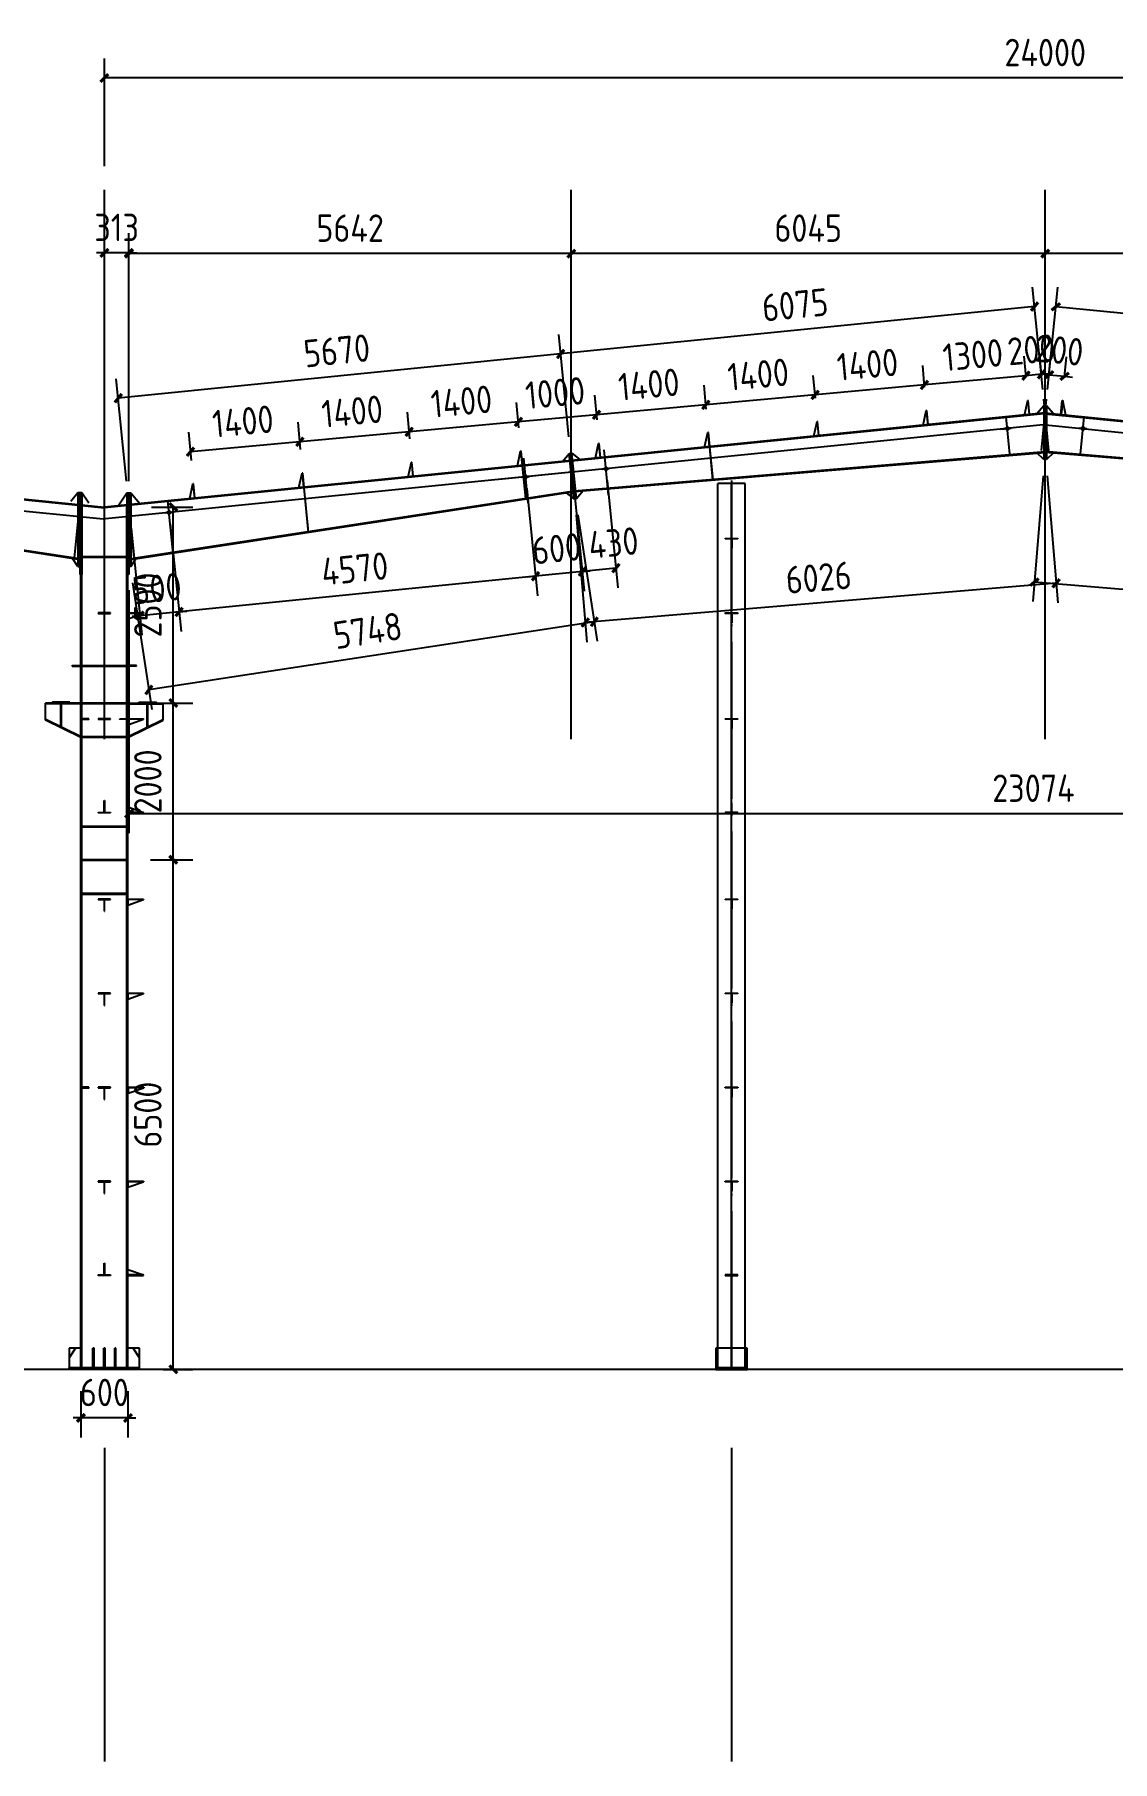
# Model space of a CAD drawing. Extents: x -41778 to 305453, y -85562 to 95360.
# Drawn here: x 279562 to 293311, y 54685 to 76711 of the extents above; entities that cross this region are included whole.
import ezdxf

# ---------------------------------------------------------------- set-up
doc = ezdxf.new("R2010")
doc.units = 0
doc.header["$LTSCALE"] = 1000
doc.header["$MEASUREMENT"] = 0
doc.linetypes.add('DOTE', pattern=[2.42, 2, -0.2, 0.02, -0.2])
doc.layers.add('AXIS', color=3, linetype='Continuous')
doc.layers.add('DOTE', color=1, linetype='Continuous')
doc.styles.get("Standard").update_dxf_attribs({"font": 'gbenor.shx', "bigfont": 'gbcbig.shx'})
doc.dimstyles.get("Standard").update_dxf_attribs({"dimscale": 100, "dimtxt": 3.5, "dimasz": 1, "dimexe": 2.5, "dimexo": 3, "dimgap": 1.5, "dimtad": 1, "dimdec": 0, "dimzin": 0, "dimdsep": 46, "dimtxsty": 'Standard', "dimblk": 'ARCHTICK', "dimcen": 0.09, "dimadec": 0, "dimazin": 0, "dimtfac": 1, "dimtdec": 0, "dimtix": 1, "dimtmove": 2, "dimatfit": 3, "dimfxl": 1, "dimtolj": 1, "dimtzin": 0, "dimarcsym": 0})

# ---------------------------------------------------------------- blocks, each defined once
blk = doc.blocks.new('_ArchTick')
at = {"color": 0, "linetype": 'ByBlock', "const_width": 0.4}
blk.add_lwpolyline([(-0.5, -0.5), (0.5, 0.5)], dxfattribs=at)
blk = doc.blocks.new('*D946')
at = {"color": 0, "lineweight": -2}
for p, q in [((281041, 66185), (281582, 66185)), ((281332, 59685), (281332, 66185)), ((281203, 59685), (281582, 59685))]:
    blk.add_line(p, q, dxfattribs=at)
at = {"layer": 'Defpoints', "color": 0}
for p in [(280741, 66185), (281332, 66185), (280903, 59685)]:
    blk.add_point(p, dxfattribs=at)
at = {"color": 0, "lineweight": -2, "xscale": 100, "yscale": 100, "zscale": 100}
for p, rotation in [((281332, 66185), 90), ((281332, 59685), 270)]:
    blk.add_blockref('_ArchTick', p, dxfattribs=dict(at, rotation=rotation))
at = {"color": 0, "insert": (281007, 62935), "char_height": 350, "attachment_point": 5, "rotation": 90}
blk.add_mtext('\\A1;6500', dxfattribs=at)
blk = doc.blocks.new('*D947')
at = {"color": 0, "lineweight": -2}
for p, q in [((281041, 68185), (281582, 68185)), ((281332, 66185), (281332, 68185)), ((281041, 66185), (281582, 66185))]:
    blk.add_line(p, q, dxfattribs=at)
at = {"layer": 'Defpoints', "color": 0}
for p in [(280741, 68185), (281332, 68185), (280741, 66185)]:
    blk.add_point(p, dxfattribs=at)
at = {"color": 0, "lineweight": -2, "xscale": 100, "yscale": 100, "zscale": 100}
for p, rotation in [((281332, 68185), 90), ((281332, 66185), 270)]:
    blk.add_blockref('_ArchTick', p, dxfattribs=dict(at, rotation=rotation))
at = {"color": 0, "insert": (281007, 67185), "char_height": 350, "attachment_point": 5, "rotation": 90}
blk.add_mtext('\\A1;2000', dxfattribs=at)
blk = doc.blocks.new('*D948')
at = {"color": 0, "lineweight": -2}
for p, q in [((281053, 70685), (281582, 70685)), ((281332, 68185), (281332, 70685)), ((281041, 68185), (281582, 68185))]:
    blk.add_line(p, q, dxfattribs=at)
at = {"layer": 'Defpoints', "color": 0}
for p in [(280753, 70685), (281332, 70685), (280741, 68185)]:
    blk.add_point(p, dxfattribs=at)
at = {"color": 0, "lineweight": -2, "xscale": 100, "yscale": 100, "zscale": 100}
for p, rotation in [((281332, 70685), 90), ((281332, 68185), 270)]:
    blk.add_blockref('_ArchTick', p, dxfattribs=dict(at, rotation=rotation))
at = {"color": 0, "insert": (281007, 69435), "char_height": 350, "attachment_point": 5, "rotation": 90}
blk.add_mtext('\\A1;2500', dxfattribs=at)
blk = doc.blocks.new('*D925')
at = {"color": 0, "lineweight": -2}
for p, q in [((292453, 73666), (292453, 74167)), ((298498, 73666), (298498, 74167)), ((298498, 73917), (292453, 73917))]:
    blk.add_line(p, q, dxfattribs=at)
at = {"layer": 'Defpoints', "color": 0}
for p in [(292453, 73917), (292453, 73366), (298498, 73366)]:
    blk.add_point(p, dxfattribs=at)
at = {"color": 0, "lineweight": -2, "xscale": 100, "yscale": 100, "zscale": 100, "rotation": 180}
blk.add_blockref('_ArchTick', (292453, 73917), dxfattribs=at)
at = {"color": 0, "lineweight": -2, "xscale": 100, "yscale": 100, "zscale": 100}
blk.add_blockref('_ArchTick', (298498, 73917), dxfattribs=at)
at = {"color": 0, "insert": (295475, 74242), "char_height": 350, "attachment_point": 5}
blk.add_mtext('\\A1;6045', dxfattribs=at)
blk = doc.blocks.new('*D926')
at = {"color": 0, "lineweight": -2}
for p, q in [((286408, 73610), (286408, 74167)), ((292453, 73666), (292453, 74167)), ((292453, 73917), (286408, 73917))]:
    blk.add_line(p, q, dxfattribs=at)
at = {"layer": 'Defpoints', "color": 0}
for p in [(286408, 73917), (292453, 73366), (286408, 73310)]:
    blk.add_point(p, dxfattribs=at)
at = {"color": 0, "lineweight": -2, "xscale": 100, "yscale": 100, "zscale": 100, "rotation": 180}
blk.add_blockref('_ArchTick', (286408, 73917), dxfattribs=at)
at = {"color": 0, "lineweight": -2, "xscale": 100, "yscale": 100, "zscale": 100}
blk.add_blockref('_ArchTick', (292453, 73917), dxfattribs=at)
at = {"color": 0, "insert": (289430, 74242), "char_height": 350, "attachment_point": 5}
blk.add_mtext('\\A1;6045', dxfattribs=at)
blk = doc.blocks.new('*D928')
at = {"color": 0, "lineweight": -2}
for p, q in [((280766, 71016), (280766, 74167)), ((286408, 73610), (286408, 74167)), ((286408, 73917), (280766, 73917))]:
    blk.add_line(p, q, dxfattribs=at)
at = {"layer": 'Defpoints', "color": 0}
for p in [(280766, 73917), (286408, 73310), (280766, 70716)]:
    blk.add_point(p, dxfattribs=at)
at = {"color": 0, "lineweight": -2, "xscale": 100, "yscale": 100, "zscale": 100, "rotation": 180}
blk.add_blockref('_ArchTick', (280766, 73917), dxfattribs=at)
at = {"color": 0, "lineweight": -2, "xscale": 100, "yscale": 100, "zscale": 100}
blk.add_blockref('_ArchTick', (286408, 73917), dxfattribs=at)
at = {"color": 0, "insert": (283587, 74242), "char_height": 350, "attachment_point": 5}
blk.add_mtext('\\A1;5642', dxfattribs=at)
blk = doc.blocks.new('*D950')
at = {"color": 0, "lineweight": -2}
for p, q in [((292500, 72360), (292526, 72621)), ((292699, 72340), (292725, 72601)), ((292502, 72372), (292402, 72382)), ((292502, 72372), (292700, 72352)), ((292700, 72352), (292800, 72342))]:
    blk.add_line(p, q, dxfattribs=at)
at = {"layer": 'Defpoints', "color": 0}
for p in [(292700, 72352), (292470, 72062), (292669, 72042)]:
    blk.add_point(p, dxfattribs=at)
at = {"color": 0, "lineweight": -2, "xscale": 100, "yscale": 100, "zscale": 100}
for p, rotation in [((292502, 72372), 354.2894068624979), ((292700, 72352), 174.2894068624979)]:
    blk.add_blockref('_ArchTick', p, dxfattribs=dict(at, rotation=rotation))
at = {"color": 0, "insert": (292633, 72686), "char_height": 350, "attachment_point": 5, "rotation": 354.2894}
blk.add_mtext('\\A1;200', dxfattribs=at)
blk = doc.blocks.new('*D959')
at = {"color": 0, "lineweight": -2}
for p, q in [((292208, 72343), (292184, 72609)), ((292407, 72361), (292383, 72627)), ((292207, 72360), (292107, 72350)), ((292406, 72378), (292207, 72360)), ((292406, 72378), (292506, 72387))]:
    blk.add_line(p, q, dxfattribs=at)
at = {"layer": 'Defpoints', "color": 0}
for p in [(292207, 72360), (292236, 72044), (292435, 72062)]:
    blk.add_point(p, dxfattribs=at)
at = {"color": 0, "lineweight": -2, "xscale": 100, "yscale": 100, "zscale": 100}
for p, rotation in [((292207, 72360), 5.197044094543844), ((292406, 72378), 185.1970440945439)]:
    blk.add_blockref('_ArchTick', p, dxfattribs=dict(at, rotation=rotation))
at = {"color": 0, "insert": (292277, 72692), "char_height": 350, "attachment_point": 5, "rotation": 5.197}
blk.add_mtext('\\A1;200', dxfattribs=at)
blk = doc.blocks.new('*D960')
at = {"color": 0, "lineweight": -2}
for p, q in [((290915, 72213), (290890, 72491)), ((292208, 72343), (292184, 72609)), ((292207, 72360), (290912, 72242))]:
    blk.add_line(p, q, dxfattribs=at)
at = {"layer": 'Defpoints', "color": 0}
for p in [(290912, 72242), (292236, 72044), (290942, 71914)]:
    blk.add_point(p, dxfattribs=at)
at = {"color": 0, "lineweight": -2, "xscale": 100, "yscale": 100, "zscale": 100}
for p, rotation in [((290912, 72242), 185.1970440944569), ((292207, 72360), 5.1970440944568)]:
    blk.add_blockref('_ArchTick', p, dxfattribs=dict(at, rotation=rotation))
at = {"color": 0, "insert": (291530, 72624), "char_height": 350, "attachment_point": 5, "rotation": 5.197}
blk.add_mtext('\\A1;1300', dxfattribs=at)
blk = doc.blocks.new('*D961')
at = {"color": 0, "lineweight": -2}
for p, q in [((290915, 72213), (290890, 72491)), ((289522, 72074), (289495, 72364)), ((290912, 72242), (289518, 72115))]:
    blk.add_line(p, q, dxfattribs=at)
at = {"layer": 'Defpoints', "color": 0}
for p in [(289518, 72115), (290942, 71914), (289549, 71775)]:
    blk.add_point(p, dxfattribs=at)
at = {"color": 0, "lineweight": -2, "xscale": 100, "yscale": 100, "zscale": 100}
for p, rotation in [((290912, 72242), 5.1970440944568), ((289518, 72115), 185.1970440944569)]:
    blk.add_blockref('_ArchTick', p, dxfattribs=dict(at, rotation=rotation))
at = {"color": 0, "insert": (290186, 72502), "char_height": 350, "attachment_point": 5, "rotation": 5.197}
blk.add_mtext('\\A1;1400', dxfattribs=at)
blk = doc.blocks.new('*D962')
at = {"color": 0, "lineweight": -2}
for p, q in [((289522, 72074), (289495, 72364)), ((288129, 71935), (288101, 72237)), ((289518, 72115), (288124, 71988))]:
    blk.add_line(p, q, dxfattribs=at)
at = {"layer": 'Defpoints', "color": 0}
for p in [(288124, 71988), (288156, 71636), (289549, 71775)]:
    blk.add_point(p, dxfattribs=at)
at = {"color": 0, "lineweight": -2, "xscale": 100, "yscale": 100, "zscale": 100}
for p, rotation in [((288124, 71988), 185.1970440944569), ((289518, 72115), 5.1970440944568)]:
    blk.add_blockref('_ArchTick', p, dxfattribs=dict(at, rotation=rotation))
at = {"color": 0, "insert": (288792, 72375), "char_height": 350, "attachment_point": 5, "rotation": 5.197}
blk.add_mtext('\\A1;1400', dxfattribs=at)
blk = doc.blocks.new('*D963')
at = {"color": 0, "lineweight": -2}
for p, q in [((286736, 71795), (286707, 72110)), ((288129, 71935), (288101, 72237)), ((288124, 71988), (286730, 71861))]:
    blk.add_line(p, q, dxfattribs=at)
at = {"layer": 'Defpoints', "color": 0}
for p in [(286730, 71861), (288156, 71636), (286763, 71496)]:
    blk.add_point(p, dxfattribs=at)
at = {"color": 0, "lineweight": -2, "xscale": 100, "yscale": 100, "zscale": 100}
for p, rotation in [((288124, 71988), 5.1970440944568), ((286730, 71861), 185.1970440944569)]:
    blk.add_blockref('_ArchTick', p, dxfattribs=dict(at, rotation=rotation))
at = {"color": 0, "insert": (287397, 72248), "char_height": 350, "attachment_point": 5, "rotation": 5.197}
blk.add_mtext('\\A1;1400', dxfattribs=at)
blk = doc.blocks.new('*D964')
at = {"color": 0, "lineweight": -2}
for p, q in [((286736, 71795), (286707, 72110)), ((285741, 71696), (285711, 72020)), ((286730, 71861), (285734, 71771))]:
    blk.add_line(p, q, dxfattribs=at)
at = {"layer": 'Defpoints', "color": 0}
for p in [(285734, 71771), (285768, 71397), (286763, 71496)]:
    blk.add_point(p, dxfattribs=at)
at = {"color": 0, "lineweight": -2, "xscale": 100, "yscale": 100, "zscale": 100}
for p, rotation in [((285734, 71771), 185.1970440944569), ((286730, 71861), 5.1970440944568)]:
    blk.add_blockref('_ArchTick', p, dxfattribs=dict(at, rotation=rotation))
at = {"color": 0, "insert": (286202, 72140), "char_height": 350, "attachment_point": 5, "rotation": 5.197}
blk.add_mtext('\\A1;1000', dxfattribs=at)
blk = doc.blocks.new('*D965')
at = {"color": 0, "lineweight": -2}
for p, q in [((284348, 71556), (284317, 71893)), ((285741, 71696), (285711, 72020)), ((285734, 71771), (284340, 71644))]:
    blk.add_line(p, q, dxfattribs=at)
at = {"layer": 'Defpoints', "color": 0}
for p in [(284340, 71644), (285768, 71397), (284375, 71258)]:
    blk.add_point(p, dxfattribs=at)
at = {"color": 0, "lineweight": -2, "xscale": 100, "yscale": 100, "zscale": 100}
for p, rotation in [((285734, 71771), 5.1970440944568), ((284340, 71644), 185.1970440944569)]:
    blk.add_blockref('_ArchTick', p, dxfattribs=dict(at, rotation=rotation))
at = {"color": 0, "insert": (285007, 72031), "char_height": 350, "attachment_point": 5, "rotation": 5.197}
blk.add_mtext('\\A1;1400', dxfattribs=at)
blk = doc.blocks.new('*D966')
at = {"color": 0, "lineweight": -2}
for p, q in [((284348, 71556), (284317, 71893)), ((282955, 71417), (282923, 71766)), ((284340, 71644), (282946, 71517))]:
    blk.add_line(p, q, dxfattribs=at)
at = {"layer": 'Defpoints', "color": 0}
for p in [(282946, 71517), (284375, 71258), (282982, 71118)]:
    blk.add_point(p, dxfattribs=at)
at = {"color": 0, "lineweight": -2, "xscale": 100, "yscale": 100, "zscale": 100}
for p, rotation in [((282946, 71517), 185.1970440944569), ((284340, 71644), 5.1970440944568)]:
    blk.add_blockref('_ArchTick', p, dxfattribs=dict(at, rotation=rotation))
at = {"color": 0, "insert": (283613, 71904), "char_height": 350, "attachment_point": 5, "rotation": 5.197}
blk.add_mtext('\\A1;1400', dxfattribs=at)
blk = doc.blocks.new('*D967')
at = {"color": 0, "lineweight": -2}
for p, q in [((281562, 71278), (281529, 71639)), ((282955, 71417), (282923, 71766)), ((282946, 71517), (281551, 71390))]:
    blk.add_line(p, q, dxfattribs=at)
at = {"layer": 'Defpoints', "color": 0}
for p in [(281551, 71390), (281589, 70979), (282982, 71118)]:
    blk.add_point(p, dxfattribs=at)
at = {"color": 0, "lineweight": -2, "xscale": 100, "yscale": 100, "zscale": 100}
for p, rotation in [((282946, 71517), 5.1970440944568), ((281551, 71390), 185.1970440944569)]:
    blk.add_blockref('_ArchTick', p, dxfattribs=dict(at, rotation=rotation))
at = {"color": 0, "insert": (282219, 71777), "char_height": 350, "attachment_point": 5, "rotation": 5.197}
blk.add_mtext('\\A1;1400', dxfattribs=at)
blk = doc.blocks.new('*D986')
at = {"color": 0, "lineweight": -2}
for p, q in [((280453, 71165), (280453, 74176)), ((280766, 71165), (280766, 74176)), ((280453, 73926), (280353, 73926)), ((280766, 73926), (280453, 73926)), ((280766, 73926), (280866, 73926))]:
    blk.add_line(p, q, dxfattribs=at)
at = {"layer": 'Defpoints', "color": 0}
for p in [(280453, 73926), (280453, 70865), (280766, 70865)]:
    blk.add_point(p, dxfattribs=at)
at = {"color": 0, "lineweight": -2, "xscale": 100, "yscale": 100, "zscale": 100}
blk.add_blockref('_ArchTick', (280453, 73926), dxfattribs=at)
at = {"color": 0, "lineweight": -2, "xscale": 100, "yscale": 100, "zscale": 100, "rotation": 180}
blk.add_blockref('_ArchTick', (280766, 73926), dxfattribs=at)
at = {"color": 0, "insert": (280609, 74251), "char_height": 350, "attachment_point": 5}
blk.add_mtext('\\A1;313', dxfattribs=at)
blk = doc.blocks.new('*D987')
at = {"color": 0, "lineweight": -2}
for p, q in [((280766, 69625), (280766, 66523)), ((303840, 69625), (303840, 66523)), ((303840, 66773), (280766, 66773))]:
    blk.add_line(p, q, dxfattribs=at)
at = {"layer": 'Defpoints', "color": 0}
for p in [(280766, 69925), (303840, 69925), (280766, 66773)]:
    blk.add_point(p, dxfattribs=at)
at = {"color": 0, "lineweight": -2, "xscale": 100, "yscale": 100, "zscale": 100, "rotation": 180}
blk.add_blockref('_ArchTick', (280766, 66773), dxfattribs=at)
at = {"color": 0, "lineweight": -2, "xscale": 100, "yscale": 100, "zscale": 100}
blk.add_blockref('_ArchTick', (303840, 66773), dxfattribs=at)
at = {"color": 0, "insert": (292303, 67098), "char_height": 350, "attachment_point": 5}
blk.add_mtext('\\A1;23074', dxfattribs=at)
blk = doc.blocks.new('*D990')
at = {"color": 0, "lineweight": -2}
for p, q in [((292482, 72183), (292613, 73488)), ((298633, 72634), (292588, 73239)), ((298527, 71579), (298658, 72883))]:
    blk.add_line(p, q, dxfattribs=at)
at = {"layer": 'Defpoints', "color": 0}
for p in [(292588, 73239), (292453, 71885), (298498, 71280)]:
    blk.add_point(p, dxfattribs=at)
at = {"color": 0, "lineweight": -2, "xscale": 100, "yscale": 100, "zscale": 100}
for p, rotation in [((292588, 73239), 174.2894068624965), ((298633, 72634), 354.2894068624965)]:
    blk.add_blockref('_ArchTick', p, dxfattribs=dict(at, rotation=rotation))
at = {"color": 0, "insert": (295643, 73260), "char_height": 350, "attachment_point": 5, "rotation": 354.2894}
blk.add_mtext('\\A1;6075', dxfattribs=at)
blk = doc.blocks.new('*D991')
at = {"color": 0, "lineweight": -2}
for p, q in [((292428, 71083), (292294, 69479)), ((298433, 70583), (298299, 68979)), ((298320, 69228), (292315, 69728))]:
    blk.add_line(p, q, dxfattribs=at)
at = {"layer": 'Defpoints', "color": 0}
for p in [(292453, 71382), (298458, 70882), (292315, 69728)]:
    blk.add_point(p, dxfattribs=at)
at = {"color": 0, "lineweight": -2, "xscale": 100, "yscale": 100, "zscale": 100}
for p, rotation in [((292315, 69728), 175.240263209523), ((298320, 69228), 355.240263209523)]:
    blk.add_blockref('_ArchTick', p, dxfattribs=dict(at, rotation=rotation))
at = {"color": 0, "insert": (295344, 69802), "char_height": 350, "attachment_point": 5, "rotation": 355.2403}
blk.add_mtext('\\A1;6026', dxfattribs=at)
blk = doc.blocks.new('*D992')
at = {"color": 0, "lineweight": -2}
for p, q in [((292423, 72183), (292292, 73491)), ((292317, 73242), (286272, 72637)), ((286378, 71579), (286247, 72886))]:
    blk.add_line(p, q, dxfattribs=at)
at = {"layer": 'Defpoints', "color": 0}
for p in [(286272, 72637), (292452, 71885), (286408, 71280)]:
    blk.add_point(p, dxfattribs=at)
at = {"color": 0, "lineweight": -2, "xscale": 100, "yscale": 100, "zscale": 100}
for p, rotation in [((292317, 73242), 5.710593137499593), ((286272, 72637), 185.7105931374996)]:
    blk.add_blockref('_ArchTick', p, dxfattribs=dict(at, rotation=rotation))
at = {"color": 0, "insert": (289262, 73263), "char_height": 350, "attachment_point": 5, "rotation": 5.7106}
blk.add_mtext('\\A1;6075', dxfattribs=at)
blk = doc.blocks.new('*D993')
at = {"color": 0, "lineweight": -2}
for p, q in [((286378, 71579), (286247, 72886)), ((286272, 72637), (280630, 72073)), ((280736, 71014), (280605, 72322))]:
    blk.add_line(p, q, dxfattribs=at)
at = {"layer": 'Defpoints', "color": 0}
for p in [(280630, 72073), (286408, 71280), (280766, 70716)]:
    blk.add_point(p, dxfattribs=at)
at = {"color": 0, "lineweight": -2, "xscale": 100, "yscale": 100, "zscale": 100}
for p, rotation in [((286272, 72637), 5.710593137507107), ((280630, 72073), 185.7105931375071)]:
    blk.add_blockref('_ArchTick', p, dxfattribs=dict(at, rotation=rotation))
at = {"color": 0, "insert": (283418, 72679), "char_height": 350, "attachment_point": 5, "rotation": 5.7106}
blk.add_mtext('\\A1;5670', dxfattribs=at)
blk = doc.blocks.new('*D929')
at = {"color": 0, "lineweight": -2}
for p, q in [((292477, 71083), (292612, 69462)), ((286472, 70583), (286607, 68962)), ((292592, 69712), (286586, 69212))]:
    blk.add_line(p, q, dxfattribs=at)
at = {"layer": 'Defpoints', "color": 0}
for p in [(292453, 71382), (286447, 70882), (286586, 69212)]:
    blk.add_point(p, dxfattribs=at)
at = {"color": 0, "lineweight": -2, "xscale": 100, "yscale": 100, "zscale": 100}
for p, rotation in [((292592, 69712), 4.759736790477112), ((286586, 69212), 184.7597367904771)]:
    blk.add_blockref('_ArchTick', p, dxfattribs=dict(at, rotation=rotation))
at = {"color": 0, "insert": (289562, 69785), "char_height": 350, "attachment_point": 5, "rotation": 4.7597}
blk.add_mtext('\\A1;6026', dxfattribs=at)
blk = doc.blocks.new('*D930')
at = {"color": 0, "lineweight": -2}
for p, q in [((286493, 70585), (286739, 68974)), ((280811, 69716), (281058, 68104)), ((286702, 69221), (281020, 68352))]:
    blk.add_line(p, q, dxfattribs=at)
at = {"layer": 'Defpoints', "color": 0}
for p in [(286447, 70882), (280766, 70012), (281020, 68352)]:
    blk.add_point(p, dxfattribs=at)
at = {"color": 0, "lineweight": -2, "xscale": 100, "yscale": 100, "zscale": 100}
for p, rotation in [((286702, 69221), 8.702351137148412), ((281020, 68352), 188.7023511371484)]:
    blk.add_blockref('_ArchTick', p, dxfattribs=dict(at, rotation=rotation))
at = {"color": 0, "insert": (283812, 69108), "char_height": 350, "attachment_point": 5, "rotation": 8.7024}
blk.add_mtext('\\A1;5748', dxfattribs=at)
blk = doc.blocks.new('*D931')
at = {"color": 0, "lineweight": -2}
for p, q in [((280453, 75032), (280453, 76407)), ((304453, 75032), (304453, 76407)), ((304453, 76157), (280453, 76157))]:
    blk.add_line(p, q, dxfattribs=at)
at = {"layer": 'Defpoints', "color": 0}
for p in [(280453, 76157), (280453, 74732), (304453, 74732)]:
    blk.add_point(p, dxfattribs=at)
at = {"color": 0, "lineweight": -2, "xscale": 100, "yscale": 100, "zscale": 100, "rotation": 180}
blk.add_blockref('_ArchTick', (280453, 76157), dxfattribs=at)
at = {"color": 0, "lineweight": -2, "xscale": 100, "yscale": 100, "zscale": 100}
blk.add_blockref('_ArchTick', (304453, 76157), dxfattribs=at)
at = {"color": 0, "insert": (292453, 76482), "char_height": 350, "attachment_point": 5}
blk.add_mtext('\\A1;24000', dxfattribs=at)
blk = doc.blocks.new('*D935')
at = {"color": 0, "lineweight": -2}
for p, q in [((280153, 59407), (280153, 58816)), ((280753, 59407), (280753, 58816)), ((280153, 59066), (280053, 59066)), ((280753, 59066), (280153, 59066)), ((280753, 59066), (280853, 59066))]:
    blk.add_line(p, q, dxfattribs=at)
at = {"layer": 'Defpoints', "color": 0}
for p in [(280153, 59707), (280753, 59707), (280153, 59066)]:
    blk.add_point(p, dxfattribs=at)
at = {"color": 0, "lineweight": -2, "xscale": 100, "yscale": 100, "zscale": 100}
blk.add_blockref('_ArchTick', (280153, 59066), dxfattribs=at)
at = {"color": 0, "lineweight": -2, "xscale": 100, "yscale": 100, "zscale": 100, "rotation": 180}
blk.add_blockref('_ArchTick', (280753, 59066), dxfattribs=at)
at = {"color": 0, "insert": (280453, 59391), "char_height": 350, "attachment_point": 5}
blk.add_mtext('\\A1;600', dxfattribs=at)
blk = doc.blocks.new('*D945')
at = {"color": 0, "lineweight": -2}
for p, q in [((286437, 70982), (286574, 69613)), ((286865, 71024), (287002, 69656)), ((286977, 69905), (286549, 69862))]:
    blk.add_line(p, q, dxfattribs=at)
at = {"layer": 'Defpoints', "color": 0}
for p in [(286408, 71280), (286835, 71323), (286549, 69862)]:
    blk.add_point(p, dxfattribs=at)
at = {"color": 0, "lineweight": -2, "xscale": 100, "yscale": 100, "zscale": 100}
for p, rotation in [((286549, 69862), 185.7105931375097), ((286977, 69905), 5.710593137509745)]:
    blk.add_blockref('_ArchTick', p, dxfattribs=dict(at, rotation=rotation))
at = {"color": 0, "insert": (286945, 70228), "char_height": 350, "attachment_point": 5, "rotation": 5.7106}
blk.add_mtext('\\A1;430', dxfattribs=at)
blk = doc.blocks.new('*D932')
at = {"color": 0, "lineweight": -2}
for p, q in [((286437, 70982), (286574, 69613)), ((285840, 70922), (285977, 69553)), ((286549, 69862), (285952, 69802)), ((286549, 69862), (286649, 69872)), ((285952, 69802), (285853, 69792))]:
    blk.add_line(p, q, dxfattribs=at)
at = {"layer": 'Defpoints', "color": 0}
for p in [(285811, 71220), (286408, 71280), (285952, 69802)]:
    blk.add_point(p, dxfattribs=at)
at = {"color": 0, "lineweight": -2, "xscale": 100, "yscale": 100, "zscale": 100}
for p, rotation in [((285952, 69802), 5.71059313750976), ((286549, 69862), 185.7105931375097)]:
    blk.add_blockref('_ArchTick', p, dxfattribs=dict(at, rotation=rotation))
at = {"color": 0, "insert": (286219, 70155), "char_height": 350, "attachment_point": 5, "rotation": 5.7106}
blk.add_mtext('\\A1;600', dxfattribs=at)
blk = doc.blocks.new('*D933')
at = {"color": 0, "lineweight": -2}
for p, q in [((285840, 70922), (285977, 69553)), ((281293, 70467), (281430, 69099)), ((285952, 69802), (281405, 69347))]:
    blk.add_line(p, q, dxfattribs=at)
at = {"layer": 'Defpoints', "color": 0}
for p in [(285811, 71220), (281263, 70766), (281405, 69347)]:
    blk.add_point(p, dxfattribs=at)
at = {"color": 0, "lineweight": -2, "xscale": 100, "yscale": 100, "zscale": 100}
for p, rotation in [((285952, 69802), 5.710593137509745), ((281405, 69347), 185.7105931375097)]:
    blk.add_blockref('_ArchTick', p, dxfattribs=dict(at, rotation=rotation))
at = {"color": 0, "insert": (283646, 69898), "char_height": 350, "attachment_point": 5, "rotation": 5.7106}
blk.add_mtext('\\A1;4570', dxfattribs=at)
blk = doc.blocks.new('*D934')
at = {"color": 0, "lineweight": -2}
for p, q in [((280795, 70417), (280932, 69049)), ((281293, 70467), (281430, 69099)), ((280907, 69298), (280808, 69288)), ((281405, 69347), (280907, 69298)), ((281405, 69347), (281504, 69357))]:
    blk.add_line(p, q, dxfattribs=at)
at = {"layer": 'Defpoints', "color": 0}
for p in [(280766, 70716), (281263, 70766), (280907, 69298)]:
    blk.add_point(p, dxfattribs=at)
at = {"color": 0, "lineweight": -2, "xscale": 100, "yscale": 100, "zscale": 100}
for p, rotation in [((281405, 69347), 185.7105931375097), ((280907, 69298), 5.71059313750976)]:
    blk.add_blockref('_ArchTick', p, dxfattribs=dict(at, rotation=rotation))
at = {"color": 0, "insert": (281124, 69646), "char_height": 350, "attachment_point": 5, "rotation": 5.7106}
blk.add_mtext('\\A1;500', dxfattribs=at)

msp = doc.modelspace()

# ---------------------------------------------------------------- linework, layer by layer
at = {"color": 2}
for p, q in [((280452.6, 67722.7), (280452.6, 74732.4)), ((286407.6, 67722.7), (286407.6, 74732.4)), ((292452.6, 67722.7), (292452.6, 74732.4)), ((288455.6, 70732.1), (288465.6, 70732.1)), ((288372.6, 70278.6), (288372.6, 70284.6)), ((288372.6, 70284.6), (288455.3, 70284.6)), ((288532.6, 70278.6), (288372.6, 70278.6)), ((288449.6, 70158.6), (288449.6, 70278.6)), ((288449.6, 70278.6), (288455.6, 70278.6)), ((288452.6, 70284.6), (288532.6, 70284.6)), ((288455.6, 70278.6), (288455.6, 70158.6)), ((288532.6, 70284.6), (288532.6, 70278.6)), ((288452.6, 70158.6), (288449.6, 70158.6)), ((288455.6, 70158.6), (288452.6, 70158.6)), ((288372.6, 69328.6), (288372.6, 69334.6)), ((288372.6, 69334.6), (288455.3, 69334.6)), ((288532.6, 69328.6), (288372.6, 69328.6)), ((288449.6, 69208.6), (288449.6, 69328.6)), ((288449.6, 69328.6), (288455.6, 69328.6)), ((288452.6, 69208.6), (288449.6, 69208.6)), ((288452.6, 69334.6), (288532.6, 69334.6)), ((288455.6, 69208.6), (288452.6, 69208.6)), ((288455.6, 69328.6), (288455.6, 69208.6)), ((288532.6, 69334.6), (288532.6, 69328.6)), ((288372.6, 67978.6), (288372.6, 67984.6)), ((288372.6, 67984.6), (288455.3, 67984.6)), ((288532.6, 67978.6), (288372.6, 67978.6)), ((288449.6, 67858.6), (288449.6, 67978.6)), ((288449.6, 67978.6), (288455.6, 67978.6)), ((288452.6, 67858.6), (288449.6, 67858.6)), ((288452.6, 67984.6), (288532.6, 67984.6)), ((288455.6, 67858.6), (288452.6, 67858.6)), ((288455.6, 67978.6), (288455.6, 67858.6)), ((288532.6, 67984.6), (288532.6, 67978.6)), ((288532.6, 66790.6), (288372.6, 66790.6)), ((288372.6, 66790.6), (288372.6, 66784.6)), ((288372.6, 66784.6), (288455.3, 66784.6)), ((288452.6, 66910.6), (288449.6, 66910.6)), ((288449.6, 66910.6), (288449.6, 66790.6)), ((288449.6, 66790.6), (288455.6, 66790.6)), ((288455.6, 66910.6), (288452.6, 66910.6)), ((288452.6, 66784.6), (288532.6, 66784.6)), ((288455.6, 66790.6), (288455.6, 66910.6)), ((288532.6, 66784.6), (288532.6, 66790.6)), ((288372.6, 65678.6), (288372.6, 65684.6)), ((288372.6, 65684.6), (288455.3, 65684.6)), ((288532.6, 65678.6), (288372.6, 65678.6)), ((288449.6, 65558.6), (288449.6, 65678.6)), ((288449.6, 65678.6), (288455.6, 65678.6)), ((288452.6, 65684.6), (288532.6, 65684.6)), ((288455.6, 65678.6), (288455.6, 65558.6)), ((288532.6, 65684.6), (288532.6, 65678.6)), ((288452.6, 65558.6), (288449.6, 65558.6)), ((288455.6, 65558.6), (288452.6, 65558.6)), ((288372.6, 64478.6), (288372.6, 64484.6)), ((288372.6, 64484.6), (288455.3, 64484.6)), ((288532.6, 64478.6), (288372.6, 64478.6)), ((288449.6, 64358.6), (288449.6, 64478.6)), ((288449.6, 64478.6), (288455.6, 64478.6)), ((288452.6, 64358.6), (288449.6, 64358.6)), ((288452.6, 64484.6), (288532.6, 64484.6)), ((288455.6, 64358.6), (288452.6, 64358.6)), ((288455.6, 64478.6), (288455.6, 64358.6)), ((288532.6, 64484.6), (288532.6, 64478.6)), ((288372.6, 63278.6), (288372.6, 63284.6)), ((288372.6, 63284.6), (288455.3, 63284.6)), ((288532.6, 63278.6), (288372.6, 63278.6)), ((288449.6, 63158.6), (288449.6, 63278.6)), ((288449.6, 63278.6), (288455.6, 63278.6)), ((288452.6, 63284.6), (288532.6, 63284.6)), ((288455.6, 63278.6), (288455.6, 63158.6)), ((288532.6, 63284.6), (288532.6, 63278.6)), ((288452.6, 63158.6), (288449.6, 63158.6)), ((288455.6, 63158.6), (288452.6, 63158.6)), ((288372.6, 62078.6), (288372.6, 62084.6)), ((288372.6, 62084.6), (288455.3, 62084.6)), ((288532.6, 62078.6), (288372.6, 62078.6)), ((288449.6, 61958.6), (288449.6, 62078.6)), ((288449.6, 62078.6), (288455.6, 62078.6)), ((288452.6, 61958.6), (288449.6, 61958.6)), ((288452.6, 62084.6), (288532.6, 62084.6)), ((288455.6, 61958.6), (288452.6, 61958.6)), ((288455.6, 62078.6), (288455.6, 61958.6)), ((288532.6, 62084.6), (288532.6, 62078.6)), ((288532.6, 60890.6), (288372.6, 60890.6)), ((288372.6, 60890.6), (288372.6, 60884.6)), ((288372.6, 60884.6), (288455.3, 60884.6)), ((288452.6, 61010.6), (288449.6, 61010.6)), ((288449.6, 61010.6), (288449.6, 60890.6)), ((288449.6, 60890.6), (288455.6, 60890.6)), ((288455.6, 61010.6), (288452.6, 61010.6)), ((288452.6, 60884.6), (288532.6, 60884.6)), ((288455.6, 60890.6), (288455.6, 61010.6)), ((288532.6, 60884.6), (288532.6, 60890.6)), ((288449.6, 59954.6), (288252.6, 59954.6)), ((288252.6, 59954.6), (288252.6, 59704.6)), ((288652.6, 59954.6), (288455.6, 59954.6)), ((288652.6, 59704.6), (288652.6, 59954.6)), ((288652.6, 59704.6), (288252.6, 59704.6)), ((288252.6, 59704.6), (288252.6, 59684.6)), ((288652.6, 59684.6), (288652.6, 59704.6)), ((288252.6, 59684.6), (288452.6, 59684.6)), ((288452.6, 59684.6), (288652.6, 59684.6))]:
    msp.add_line(p, q, dxfattribs=at)
for p, q in [((292187.9, 71858.1), (292229.7, 72043.2)), ((292235.6, 72043.8), (292229.7, 72043.2)), ((292229.7, 72043.2), (292247.6, 71864.1)), ((292253.6, 71864.7), (292235.6, 72043.8)), ((292452.6, 71882.8), (292434.7, 72061.9)), ((292452.6, 71882.8), (292470.5, 72061.9)), ((292651.6, 71864.7), (292669.5, 72043.8)), ((292675.5, 72043.2), (292657.5, 71864.1)), ((292669.5, 72043.8), (292675.5, 72043.2)), ((292717.2, 71858.1), (292675.5, 72043.2)), ((292452.6, 71884.6), (286452.6, 71284.6)), ((292434.6, 71882.8), (286452.6, 71284.6)), ((292434.6, 71872.7), (286452.6, 71274.5)), ((290894.3, 71728.7), (290936.1, 71913.8)), ((290942.1, 71914.4), (290936.1, 71913.8)), ((290936.1, 71913.8), (290954, 71734.7)), ((290960, 71735.3), (290942.1, 71914.4)), ((292002.8, 71357.2), (291955, 71834.8)), ((292247.6, 71864.1), (292187.9, 71858.1)), ((292434.6, 71974.6), (292344.6, 71873.8)), ((292404.8, 71406.9), (292452.6, 71884.6)), ((292434.6, 71974.6), (292434.6, 71289.6)), ((292470.6, 71974.6), (292434.6, 71974.6)), ((292452.6, 71974.6), (292452.6, 71289.6)), ((292452.6, 71884.6), (299452.6, 71184.6)), ((292452.6, 71884.6), (292452.6, 71384.6)), ((292500.3, 71406.9), (292452.6, 71884.6)), ((292452.6, 71874.5), (299433.7, 71176.4)), ((292470.6, 71974.6), (292470.6, 71289.6)), ((292560.6, 71873.8), (292470.6, 71974.6)), ((292657.5, 71864.1), (292717.2, 71858.1)), ((292902.3, 71357.2), (292950.1, 71834.8)), ((292467.5, 71735.3), (285485.4, 71037.1)), ((288108.2, 71450.1), (288150, 71635.2)), ((288156, 71635.8), (288150, 71635.2)), ((288150, 71635.2), (288167.9, 71456.1)), ((288173.9, 71456.7), (288156, 71635.8)), ((289501.3, 71589.4), (289543.1, 71774.5)), ((289501.3, 71589.4), (289543.1, 71774.5)), ((289561, 71595.4), (289501.3, 71589.4)), ((289561, 71595.4), (289501.3, 71589.4)), ((289549, 71775.1), (289543.1, 71774.5)), ((289549, 71775.1), (289543.1, 71774.5)), ((289543.1, 71774.5), (289561, 71595.4)), ((289543.1, 71774.5), (289561, 71595.4)), ((289567, 71596), (289549, 71775.1)), ((289567, 71596), (289549, 71775.1)), ((290954, 71734.7), (290894.3, 71728.7)), ((291886.3, 71677.2), (291985.8, 71687.1)), ((291920.2, 71680.6), (292019.7, 71690.5)), ((291967, 71715.4), (291973, 71655.7)), ((292455.6, 71733.5), (299419.7, 71037.1)), ((292984.9, 71680.6), (292885.4, 71690.5)), ((292938.1, 71715.4), (292932.2, 71655.7)), ((285720.1, 71211.3), (285761.9, 71396.4)), ((285767.9, 71397), (285761.9, 71396.4)), ((285761.9, 71396.4), (285779.8, 71217.3)), ((285785.8, 71217.9), (285767.9, 71397)), ((286300.1, 71269.3), (286380.7, 71367.8)), ((286380.7, 71367.8), (286416.5, 71371.4)), ((286438.4, 70790.7), (286380.7, 71367.8)), ((286456.3, 70792.5), (286398.6, 71369.6)), ((286474.2, 70794.3), (286416.5, 71371.4)), ((286416.5, 71371.4), (286515, 71290.8)), ((286446.4, 70892), (292452.6, 71392.1)), ((286447.4, 70882), (292452.6, 71382.1)), ((286715.2, 71310.8), (286757, 71495.9)), ((286762.9, 71496.5), (286757, 71495.9)), ((286757, 71495.9), (286774.9, 71316.8)), ((286780.9, 71317.4), (286762.9, 71496.5)), ((286884.2, 70835.3), (286826.5, 71412.4)), ((288167.9, 71456.1), (288108.2, 71450.1)), ((288168.9, 71446.1), (288210.5, 71030.1)), ((288216.5, 71030.6), (288174.9, 71446.7)), ((292434.6, 71289.6), (292344.6, 71375.3)), ((298458.8, 70892), (292452.6, 71392.1)), ((298457.8, 70882), (292452.6, 71382.1)), ((292560.6, 71375.3), (292470.6, 71289.6)), ((274451.6, 71274.6), (280452.6, 70674.5)), ((274452.6, 71284.6), (280452.6, 70684.6)), ((286452.6, 71284.6), (280452.6, 70684.6)), ((286453.6, 71274.6), (280452.6, 70674.5)), ((284327.1, 71072), (284368.9, 71257.1)), ((284374.9, 71257.7), (284368.9, 71257.1)), ((284368.9, 71257.1), (284386.8, 71078)), ((284392.8, 71078.6), (284374.9, 71257.7)), ((285785.8, 71217.9), (285720.1, 71211.3)), ((285780.8, 71207.3), (285822.3, 70792.3)), ((285828.3, 70793.2), (285786.8, 71207.9)), ((285859.3, 70732.8), (285801.6, 71309.9)), ((286774.9, 71316.8), (286715.2, 71310.8)), ((286800.6, 71168.6), (286900.1, 71178.6)), ((286847.4, 71203.4), (286853.3, 71143.7)), ((292470.6, 71289.6), (292434.6, 71289.6)), ((274452.6, 71133.8), (280437.6, 70535.3)), ((286452.6, 71133.8), (280467.5, 70535.3)), ((281541, 70793.4), (281582.8, 70978.5)), ((281541, 70793.4), (281582.8, 70978.5)), ((281588.7, 70979.1), (281582.8, 70978.5)), ((281588.7, 70979.1), (281582.8, 70978.5)), ((281582.8, 70978.5), (281600.7, 70799.4)), ((281582.8, 70978.5), (281600.7, 70799.4)), ((281606.7, 70800), (281588.7, 70979.1)), ((281606.7, 70800), (281588.7, 70979.1)), ((281606.7, 70800), (281588.7, 70979.1)), ((282934, 70932.7), (282975.8, 71117.8)), ((282934, 70932.7), (282975.8, 71117.8)), ((282993.7, 70938.7), (282934, 70932.7)), ((282993.7, 70938.7), (282934, 70932.7)), ((282981.8, 71118.4), (282975.8, 71117.8)), ((282981.8, 71118.4), (282975.8, 71117.8)), ((282975.8, 71117.8), (282993.7, 70938.7)), ((282975.8, 71117.8), (282993.7, 70938.7)), ((282999.7, 70939.3), (282981.8, 71118.4)), ((282999.7, 70939.3), (282981.8, 71118.4)), ((282994.7, 70928.7), (283046.7, 70409.5)), ((282994.7, 70928.7), (283051.6, 70360.5)), ((283052.6, 70410.4), (283000.7, 70929.3)), ((283057.5, 70361.5), (283000.7, 70929.3)), ((284386.8, 71078), (284327.1, 71072)), ((285775.7, 71066.1), (285875.2, 71076.1)), ((285822.5, 71100.9), (285828.5, 71041.2)), ((288277.6, 59704.6), (288277.6, 70982.9)), ((288627.6, 70982.9), (288277.6, 70982.9)), ((288627.6, 59704.6), (288627.6, 70982.9)), ((280139.6, 70012.4), (274457.8, 70882)), ((280139.6, 70022.5), (274459.3, 70891.9)), ((280114.6, 70864.6), (280024.6, 70757.4)), ((280071, 70030.7), (280139.6, 70715.9)), ((280114.6, 70864.6), (280114.6, 69924.6)), ((280164.6, 70864.6), (280114.6, 70864.6)), ((280139.6, 70864.6), (280139.6, 69824.6)), ((280164.6, 70864.6), (280164.6, 69824.6)), ((280254.6, 70734.4), (280164.6, 70864.6)), ((280628.3, 70702.1), (280740.6, 70864.6)), ((280740.6, 70864.6), (280740.6, 69824.6)), ((280740.6, 70864.6), (280790.6, 70864.6)), ((280765.6, 70022.5), (286445.9, 70891.9)), ((280765.6, 70012.4), (286447.4, 70882)), ((280765.6, 70864.6), (280765.6, 69824.6)), ((280833.1, 70040.6), (280765.6, 70715.9)), ((280790.6, 70864.6), (280790.6, 69924.6)), ((280790.6, 70864.6), (280903.8, 70729.7)), ((281330.6, 70090.4), (281263.1, 70765.6)), ((281600.7, 70799.4), (281541, 70793.4)), ((281600.7, 70799.4), (281541, 70793.4)), ((286341.6, 70865.6), (286438.4, 70790.7)), ((286438.4, 70790.7), (286474.2, 70794.3)), ((286474.2, 70794.3), (286554.7, 70891)), ((280740.6, 59706.6), (280740.6, 70685.8)), ((281228.3, 70611.4), (281327.8, 70621.3)), ((281275, 70646.2), (281281, 70586.5)), ((288452.6, 59684.6), (288452.6, 70684.6)), ((280164.6, 70054.6), (280740.6, 70054.6)), ((280114.6, 69924.6), (280042.8, 70037.3)), ((280114.6, 69924.6), (280139.6, 69924.6)), ((280164.6, 70044.6), (280740.6, 70044.6)), ((280790.6, 69924.6), (280765.6, 69924.6)), ((280790.6, 69924.6), (280855.2, 70026.1)), ((280139.6, 69824.6), (280164.6, 69824.6)), ((280152.6, 59706.6), (280152.6, 69824.6)), ((280164.6, 59706.6), (280164.6, 69824.6)), ((280765.6, 69824.6), (280740.6, 69824.6)), ((280752.6, 59706.6), (280752.6, 69824.6)), ((280532.6, 69334.6), (280372.6, 69334.6)), ((280372.6, 69334.6), (280372.6, 69328.6)), ((280372.6, 69328.6), (280532.6, 69328.6)), ((280449.6, 69328.6), (280449.6, 69178.6)), ((280449.6, 69178.6), (280455.6, 69178.6)), ((280455.6, 69178.6), (280455.6, 69328.6)), ((280532.6, 69328.6), (280532.6, 69334.6)), ((280752.6, 69334.6), (280952.6, 69334.6)), ((280952.6, 69328.6), (280752.6, 69328.6)), ((280752.6, 69328.6), (280752.6, 69258.6)), ((280752.6, 69258.6), (280952.6, 69328.6)), ((280952.6, 69334.6), (280952.6, 69328.6)), ((280042.6, 68654.6), (280042.6, 68664.6)), ((280042.6, 68664.6), (280152.6, 68664.6)), ((280042.6, 68654.6), (280152.6, 68654.6)), ((280164.6, 68664.6), (280740.6, 68664.6)), ((280164.6, 68654.6), (280740.6, 68654.6)), ((280862.6, 68664.6), (280752.6, 68664.6)), ((280862.6, 68654.6), (280752.6, 68654.6)), ((280862.6, 68654.6), (280862.6, 68664.6)), ((280152.6, 68184.6), (279702.6, 68184.6)), ((279702.6, 67964.6), (279702.6, 68184.6)), ((280152.6, 68174.6), (279702.6, 68174.6)), ((279897.6, 67887.5), (279897.6, 68174.6)), ((279907.6, 67887.5), (279907.6, 68174.6)), ((280740.6, 68184.6), (280164.6, 68184.6)), ((280740.6, 68174.6), (280164.6, 68174.6)), ((280752.6, 68184.6), (281202.6, 68184.6)), ((280752.6, 68174.6), (281202.6, 68174.6)), ((280997.6, 67887.5), (280997.6, 68174.6)), ((281007.6, 67887.5), (281007.6, 68174.6)), ((281202.6, 67964.6), (281202.6, 68184.6)), ((280152.6, 67744.6), (279702.6, 67964.6)), ((280156.6, 67753.7), (279706.6, 67973.7)), ((280532.6, 67984.6), (280372.6, 67984.6)), ((280372.6, 67984.6), (280372.6, 67978.6)), ((280372.6, 67978.6), (280532.6, 67978.6)), ((280449.6, 67978.6), (280449.6, 67828.6)), ((280455.6, 67828.6), (280455.6, 67978.6)), ((280532.6, 67978.6), (280532.6, 67984.6)), ((280748.5, 67753.7), (281198.5, 67973.7)), ((280752.6, 67984.6), (280952.6, 67984.6)), ((280952.6, 67978.6), (280752.6, 67978.6)), ((280752.6, 67978.6), (280752.6, 67908.6)), ((280752.6, 67908.6), (280952.6, 67978.6)), ((280752.6, 67744.6), (281202.6, 67964.6)), ((280952.6, 67984.6), (280952.6, 67978.6)), ((280740.6, 67754.6), (280164.6, 67754.6)), ((280740.6, 67744.6), (280164.6, 67744.6)), ((280449.6, 67828.6), (280455.6, 67828.6)), ((280372.6, 66784.6), (280372.6, 66790.6)), ((280372.6, 66790.6), (280532.6, 66790.6)), ((280532.6, 66784.6), (280372.6, 66784.6)), ((280449.6, 66790.6), (280449.6, 66940.6)), ((280449.6, 66940.6), (280455.6, 66940.6)), ((280455.6, 66940.6), (280455.6, 66790.6)), ((280532.6, 66790.6), (280532.6, 66784.6)), ((280752.6, 66790.6), (280752.6, 66860.6)), ((280752.6, 66860.6), (280952.6, 66790.6)), ((280952.6, 66790.6), (280752.6, 66790.6)), ((280752.6, 66784.6), (280952.6, 66784.6)), ((280952.6, 66784.6), (280952.6, 66790.6)), ((280164.6, 66614.6), (280740.6, 66614.6)), ((280164.6, 66604.6), (280740.6, 66604.6)), ((280740.6, 66184.6), (280164.6, 66184.6)), ((280740.6, 66174.6), (280164.6, 66174.6)), ((280740.6, 65754.6), (280164.6, 65754.6)), ((280740.6, 65744.6), (280164.6, 65744.6)), ((280532.6, 65684.6), (280372.6, 65684.6)), ((280372.6, 65684.6), (280372.6, 65678.6)), ((280372.6, 65678.6), (280532.6, 65678.6)), ((280449.6, 65678.6), (280449.6, 65528.6)), ((280455.6, 65528.6), (280455.6, 65678.6)), ((280532.6, 65678.6), (280532.6, 65684.6)), ((280752.6, 65684.6), (280952.6, 65684.6)), ((280952.6, 65678.6), (280752.6, 65678.6)), ((280752.6, 65678.6), (280752.6, 65608.6)), ((280752.6, 65608.6), (280952.6, 65678.6)), ((280952.6, 65684.6), (280952.6, 65678.6)), ((280449.6, 65528.6), (280455.6, 65528.6)), ((280532.6, 64484.6), (280372.6, 64484.6)), ((280372.6, 64484.6), (280372.6, 64478.6)), ((280372.6, 64478.6), (280532.6, 64478.6)), ((280449.6, 64478.6), (280449.6, 64328.6)), ((280449.6, 64328.6), (280455.6, 64328.6)), ((280455.6, 64328.6), (280455.6, 64478.6)), ((280532.6, 64478.6), (280532.6, 64484.6)), ((280752.6, 64484.6), (280952.6, 64484.6)), ((280952.6, 64478.6), (280752.6, 64478.6)), ((280752.6, 64478.6), (280752.6, 64408.6)), ((280752.6, 64408.6), (280952.6, 64478.6)), ((280952.6, 64484.6), (280952.6, 64478.6)), ((280532.6, 63284.6), (280372.6, 63284.6)), ((280372.6, 63284.6), (280372.6, 63278.6)), ((280372.6, 63278.6), (280532.6, 63278.6)), ((280449.6, 63278.6), (280449.6, 63128.6)), ((280455.6, 63128.6), (280455.6, 63278.6)), ((280532.6, 63278.6), (280532.6, 63284.6)), ((280754.1, 63284.6), (280954.1, 63284.6)), ((280954.1, 63278.6), (280754.1, 63278.6)), ((280754.1, 63278.6), (280754.1, 63208.6)), ((280754.1, 63208.6), (280954.1, 63278.6)), ((280954.1, 63284.6), (280954.1, 63278.6)), ((280449.6, 63128.6), (280455.6, 63128.6)), ((280532.6, 62084.6), (280372.6, 62084.6)), ((280372.6, 62084.6), (280372.6, 62078.6)), ((280372.6, 62078.6), (280532.6, 62078.6)), ((280449.6, 62078.6), (280449.6, 61928.6)), ((280449.6, 61928.6), (280455.6, 61928.6)), ((280455.6, 61928.6), (280455.6, 62078.6)), ((280532.6, 62078.6), (280532.6, 62084.6)), ((280752.6, 62084.6), (280952.6, 62084.6)), ((280952.6, 62078.6), (280752.6, 62078.6)), ((280752.6, 62078.6), (280752.6, 62008.6)), ((280752.6, 62008.6), (280952.6, 62078.6)), ((280952.6, 62084.6), (280952.6, 62078.6)), ((280449.6, 60890.6), (280449.6, 61040.6)), ((280449.6, 61040.6), (280455.6, 61040.6)), ((280455.6, 61040.6), (280455.6, 60890.6)), ((280372.6, 60884.6), (280372.6, 60890.6)), ((280372.6, 60890.6), (280532.6, 60890.6)), ((280532.6, 60884.6), (280372.6, 60884.6)), ((280532.6, 60890.6), (280532.6, 60884.6)), ((280752.6, 60890.6), (280752.6, 60960.6)), ((280752.6, 60960.6), (280952.6, 60890.6)), ((280952.6, 60890.6), (280752.6, 60890.6)), ((280752.6, 60884.6), (280952.6, 60884.6)), ((280952.6, 60884.6), (280952.6, 60890.6)), ((280164.6, 59956.6), (280002.6, 59956.6)), ((280002.6, 59956.6), (280002.6, 59706.6)), ((280083.6, 59956.6), (280002.6, 59831.6)), ((280320.6, 59956.6), (280304.6, 59956.6)), ((280304.6, 59706.6), (280304.6, 59956.6)), ((280320.6, 59706.6), (280320.6, 59956.6)), ((280460.6, 59956.6), (280444.6, 59956.6)), ((280444.6, 59706.6), (280444.6, 59956.6)), ((280460.6, 59706.6), (280460.6, 59956.6)), ((280600.6, 59956.6), (280584.6, 59956.6)), ((280584.6, 59706.6), (280584.6, 59956.6)), ((280600.6, 59706.6), (280600.6, 59956.6)), ((280902.6, 59956.6), (280740.6, 59956.6)), ((280902.6, 59831.6), (280821.6, 59956.6)), ((280902.6, 59706.6), (280902.6, 59956.6)), ((280902.6, 59706.6), (280002.6, 59706.6)), ((280002.6, 59684.6), (280002.6, 59706.6)), ((280902.6, 59684.6), (280902.6, 59706.6)), ((305452.6, 59684.6), (255452.6, 59684.6)), ((280902.6, 59684.6), (280002.6, 59684.6))]:
    msp.add_line(p, q)
at = {"linetype": 'DOTE'}
for p, q in [((288449.6, 59704.6), (288449.6, 70982.9)), ((288455.6, 59704.6), (288455.6, 71024.1))]:
    msp.add_line(p, q, dxfattribs=at)
at = {"color": 4}
for p, q in [((288372.6, 70284.6), (288532.6, 70284.6)), ((288377.6, 70284.6), (288452.6, 70284.6)), ((288452.6, 70284.6), (288527.6, 70284.6))]:
    msp.add_line(p, q, dxfattribs=at)
for points in [[(280012.6, 68194.6), (279792.6, 68194.6), (279792.6, 68184.6), (280012.6, 68184.6)], [(280892.6, 68194.6), (281112.6, 68194.6), (281112.6, 68184.6), (280892.6, 68184.6)], [(280254.6, 67984.6), (280164.6, 67984.6), (280164.6, 67978.6), (280254.6, 67978.6)], [(280650.6, 67984.6), (280740.6, 67984.6), (280740.6, 67978.6), (280650.6, 67978.6)], [(280254.6, 63284.6), (280164.6, 63284.6), (280164.6, 63278.6), (280254.6, 63278.6)]]:
    msp.add_lwpolyline(points, close=True)
for centre in [(291970, 71685.5), (286850.4, 71173.6), (285825.5, 71071.1), (281278, 70616.4)]:
    msp.add_ellipse(centre, major_axis=(24.9, 2.5), ratio=0.6)
at = {"extrusion": (0, 0, -1)}
msp.add_ellipse((292935.2, 71685.5), major_axis=(-24.9, 2.5), ratio=0.6, dxfattribs=at)
at = {"layer": 'AXIS'}
for p, q in [((280452.6, 58684.6), (280452.6, 54684.6)), ((288452.6, 58684.6), (288452.6, 54684.6))]:
    msp.add_line(p, q, dxfattribs=at)
at = {"layer": 'DOTE'}
msp.add_line((288452.6, 59684.6), (288452.6, 70982.9), dxfattribs=at)
msp.add_line((288452.6, 59684.6), (288452.6, 70982.9), dxfattribs=at)

# ---------------------------------------------------------------- dimensions: what is measured, and where the dimension line sits
at = {"color": 1}
for base, p1, p2, picture, middle in [((280452.6, 76156.7), (304452.6, 74732.4), (280452.6, 74732.4), '*D931', (292452.6, 76481.7)), ((280765.6, 73917.2), (286407.6, 73309.9), (280765.6, 70715.9), '*D928', (283586.6, 74242.2)), ((286407.6, 73917.2), (292452.6, 73366), (286407.6, 73309.9), '*D926', (289430.1, 74242.2)), ((292452.6, 73917.2), (298497.6, 73366), (292452.6, 73366), '*D925', (295475.1, 74242.2)), ((280765.6, 66773.3), (303839.6, 69924.6), (280765.6, 69924.6), '*D987', (292302.6, 67098.3))]:
    dim = msp.add_linear_dim(base=base, p1=p1, p2=p2, angle=180, dimstyle='Standard', dxfattribs=at)
    dim.commit()
    dim.dimension.update_dxf_attribs({"geometry": picture, "text_midpoint": middle})
dim = msp.add_aligned_dim(p1=(280765.6, 70864.6), p2=(280452.6, 70864.6), distance=-3061.2, dimstyle='Standard', dxfattribs=at)
dim.commit()
dim.dimension.update_dxf_attribs({"geometry": '*D986', "text_midpoint": (280609.1, 74250.7)})
for p1, p2, distance, picture, middle in [((292452.4, 71884.5), (286407.6, 71280.1), -1364.1, '*D992', (289261.9, 73263)), ((298497.6, 71280.1), (292452.6, 71884.6), -1361, '*D990', (295642.8, 73259.9)), ((292434.7, 72061.9), (292235.6, 72043.8), -317.1, '*D959', (292277, 72692.2)), ((292470.5, 72061.9), (292669.3, 72042), 311.9, '*D950', (292633.3, 72685.6)), ((292452.6, 71382.1), (286447.4, 70882), 1676.2, '*D929', (289562.1, 69785.5)), ((298457.8, 70882), (292452.6, 71382.1), 1659.7, '*D991', (295344.4, 69802)), ((286447.4, 70882), (280765.6, 70012.4), 1680.2, '*D930', (283811.5, 69107.6))]:
    dim = msp.add_aligned_dim(p1=p1, p2=p2, distance=distance, dimstyle='Standard')
    dim.commit()
    dim.dimension.update_dxf_attribs({"geometry": picture, "text_midpoint": middle})
for base, p1, p2, angle, picture, middle in [((280629.8, 72073.2), (286407.6, 71280.1), (280765.6, 70715.9), 5.71059, '*D993', (283418.5, 72678.6)), ((289518.1, 72115), (290942.1, 71914.4), (289549, 71775.1), 5.19704, '*D961', (290185.8, 72502)), ((290912.3, 72241.8), (292235.6, 72043.8), (290942.1, 71914.4), 5.19704, '*D960', (291530.2, 72624.3)), ((286729.8, 71861.4), (288156, 71635.8), (286762.9, 71496.5), 5.19704, '*D963', (287397.4, 72248.4)), ((288123.9, 71988.2), (289549, 71775.1), (288156, 71635.8), 5.19704, '*D962', (288791.6, 72375.2)), ((284339.7, 71644), (285767.9, 71397), (284374.9, 71257.7), 5.19704, '*D965', (285007.4, 72031)), ((285733.9, 71770.8), (286762.9, 71496.5), (285767.9, 71397), 5.19704, '*D964', (286202.4, 72139.7)), ((281551.3, 71390.4), (282981.8, 71118.4), (281588.7, 70979.1), 5.19704, '*D967', (282219, 71777.4)), ((282945.5, 71517.2), (284374.9, 71257.7), (282981.8, 71118.4), 5.19704, '*D966', (283613.2, 71904.2)), ((281404.9, 69347.4), (285810.5, 71220.4), (281263.1, 70765.6), 5.71059, '*D933', (283646.3, 69898.1)), ((285952.4, 69802.1), (286407.6, 71280.1), (285810.5, 71220.4), 5.71059, '*D932', (286218.5, 70155.3)), ((280907.4, 69297.6), (281263.1, 70765.6), (280765.6, 70715.9), 5.71059, '*D934', (281123.8, 69645.9)), ((281331.7, 70684.6), (280740.6, 68184.6), (280752.6, 70684.6), 90, '*D948', (281006.7, 69434.6)), ((281331.7, 68184.6), (280740.6, 66184.6), (280740.6, 68184.6), 90, '*D947', (281006.7, 67184.6)), ((281331.7, 66184.6), (280902.6, 59684.6), (280740.6, 66184.6), 90, '*D946', (281006.7, 62934.6)), ((280152.6, 59065.9), (280752.6, 59706.6), (280152.6, 59706.6), 180, '*D935', (280452.6, 59390.9))]:
    dim = msp.add_linear_dim(base=base, p1=p1, p2=p2, angle=angle, dimstyle='Standard')
    dim.commit()
    dim.dimension.update_dxf_attribs({"geometry": picture, "text_midpoint": middle})
dim = msp.add_linear_dim(base=(286549.4, 69861.8), p1=(286835.4, 71322.8), p2=(286407.6, 71280.1), angle=5.71059, dimstyle='Standard')
dim.commit()
dim.dimension.update_dxf_attribs({"geometry": '*D945', "text_midpoint": (286944.9, 70228), "dimtype": 160})

doc.saveas('drawing.dxf')
